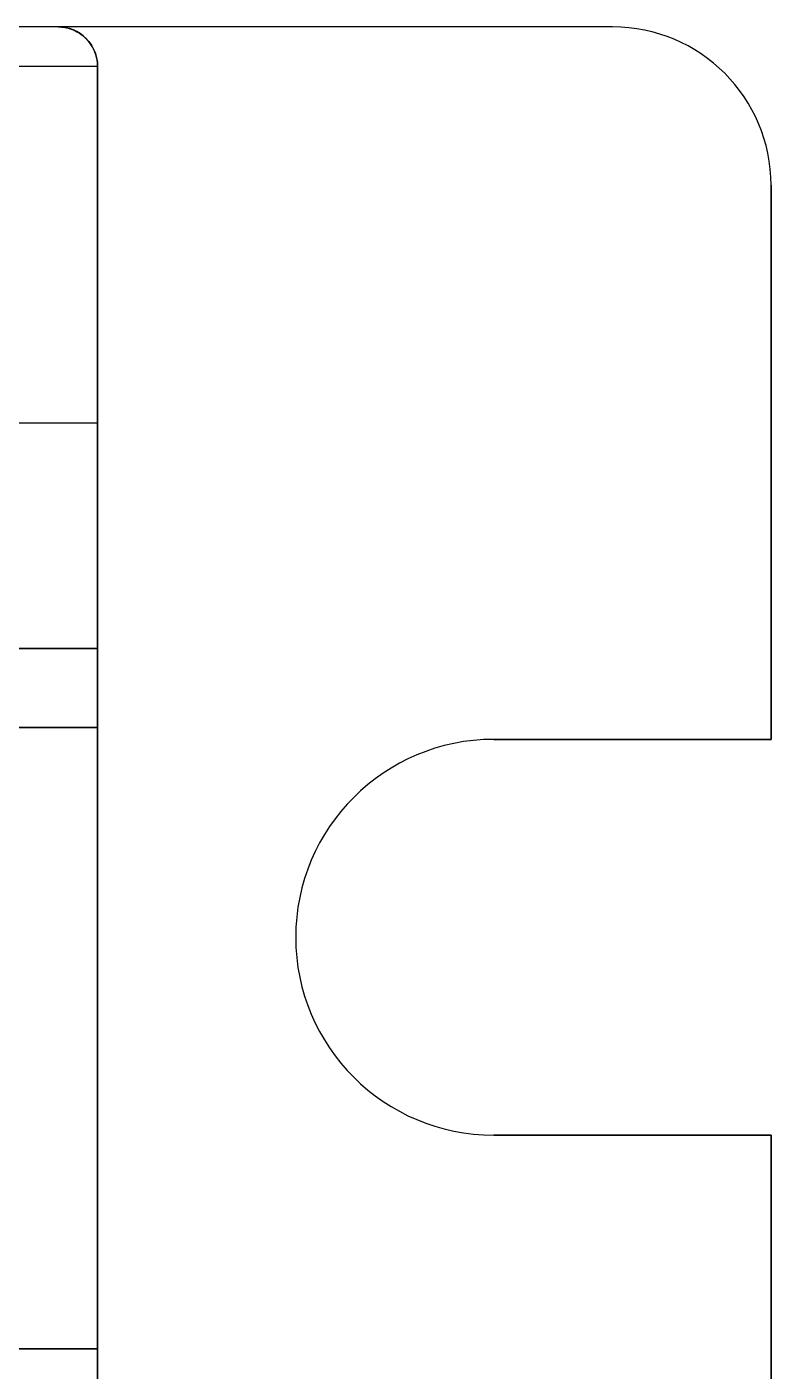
# Model space of a CAD drawing. Header units: millimetres. Extents: x -58 to 58, y -6 to 23.
# Drawn here: x 48.61 to 58, y 6.02 to 23 of the extents above; entities that cross this region are included whole.
import ezdxf

# ---------------------------------------------------------------- set-up
doc = ezdxf.new("R2010")
doc.units = ezdxf.units.MM
doc.header["$MEASUREMENT"] = 0
doc.layers.add('CL57_ASM', color=7, linetype='CONTINUOUS')

msp = doc.modelspace()

# ---------------------------------------------------------------- linework, layer by layer
at = {"layer": 'CL57_ASM'}
for p, q in [((56, 23, -69.2), (-56, 23, -69.2)), ((56, 23, -69.2), (-56, 23, -69.2)), ((56, 23, -69.2), (-56, 23, -69.2)), ((56, 23, -69.2), (-56, 23, -69.2)), ((56, 23, -69.2), (-56, 23, -69.2)), ((56, 23, -69.2), (-56, 23, -69.2)), ((49, 23, -0.5), (-49, 23, -0.5)), ((49, 23, -0.5), (-49, 23, -0.5)), ((49, 23, -0.5), (-49, 23, -0.5)), ((49, 23, -0.5), (-49, 23, -0.5)), ((49, 23, -0.5), (-49, 23, -0.5)), ((49, 23, -0.5), (-49, 23, -0.5)), ((56, 23, -65.7), (49, 23, -65.7)), ((49, 23, -65.7), (49, 23, -0.5)), ((56, 23, -65.7), (49, 23, -65.7)), ((49, 23, -65.7), (49, 23, -0.5)), ((56, 23, -65.7), (49, 23, -65.7)), ((49, 23, -65.7), (49, 23, -0.5)), ((56, 23, -65.7), (49, 23, -65.7)), ((49, 23, -65.7), (49, 23, -0.5)), ((56, 23, -65.7), (49, 23, -65.7)), ((49, 23, -65.7), (49, 23, -0.5)), ((56, 23, -65.7), (49, 23, -65.7)), ((49, 23, -65.7), (49, 23, -0.5)), ((56, 23, -65.7), (56, 23, -69.2)), ((56, 23, -65.7), (56, 23, -69.2)), ((56, 23, -65.7), (56, 23, -69.2)), ((56, 23, -65.7), (56, 23, -69.2)), ((56, 23, -65.7), (56, 23, -69.2)), ((56, 23, -65.7), (56, 23, -69.2)), ((49.5, 22.5), (-49.5, 22.5)), ((49.5, 22.5), (-49.5, 22.5)), ((49.5, 22.5), (-49.5, 22.5)), ((49.5, 22.5), (-49.5, 22.5)), ((49.5, 22.5), (-49.5, 22.5)), ((49.5, 22.5), (-49.5, 22.5)), ((49.5, 22.5, -65.7), (49.5, 2, -65.7)), ((49.5, 22.5, -65.7), (49.5, 2, -65.7)), ((49.5, 22.5, -65.7), (49.5, 22.5)), ((49.5, 0), (49.5, 22.5)), ((49.5, 0), (49.5, 22.5)), ((49.5, 22.5, -65.7), (49.5, 22.5)), ((49.5, 22.5, -65.7), (49.5, 2, -65.7)), ((49.5, 22.5, -65.7), (49.5, 2, -65.7)), ((49.5, 22.5, -65.7), (49.5, 22.5)), ((49.5, 0), (49.5, 22.5)), ((49.5, 0), (49.5, 22.5)), ((49.5, 22.5, -65.7), (49.5, 22.5)), ((49.5, 22.5, -65.7), (49.5, 2, -65.7)), ((49.5, 22.5, -65.7), (49.5, 2, -65.7)), ((49.5, 22.5, -65.7), (49.5, 22.5)), ((49.5, 0), (49.5, 22.5)), ((49.5, 0), (49.5, 22.5)), ((49.5, 22.5, -65.7), (49.5, 22.5)), ((58, 14, -65.7), (58, 21, -65.7)), ((58, 21, -69.2), (58, 14, -69.2)), ((58, 21, -69.2), (58, 21, -65.7)), ((58, 14, -65.7), (58, 21, -65.7)), ((58, 21, -69.2), (58, 14, -69.2)), ((58, 21, -69.2), (58, 21, -65.7)), ((58, 14, -65.7), (58, 21, -65.7)), ((58, 21, -69.2), (58, 14, -69.2)), ((58, 21, -69.2), (58, 21, -65.7)), ((58, 14, -65.7), (58, 21, -65.7)), ((58, 21, -69.2), (58, 14, -69.2)), ((58, 21, -69.2), (58, 21, -65.7)), ((58, 14, -65.7), (58, 21, -65.7)), ((58, 21, -69.2), (58, 14, -69.2)), ((58, 21, -69.2), (58, 21, -65.7)), ((58, 14, -65.7), (58, 21, -65.7)), ((58, 21, -69.2), (58, 14, -69.2)), ((58, 21, -69.2), (58, 21, -65.7)), ((48.5, 18, -37.7), (49.5, 18, -37.7)), ((48.5, 18, -58.4), (49.5, 18, -58.4)), ((48.5, 18, -37.7), (49.5, 18, -37.7)), ((48.5, 18, -58.4), (49.5, 18, -58.4)), ((48.5, 18, -37.7), (49.5, 18, -37.7)), ((48.5, 18, -58.4), (49.5, 18, -58.4)), ((48.5, 18, -37.7), (49.5, 18, -37.7)), ((48.5, 18, -58.4), (49.5, 18, -58.4)), ((48.5, 18, -37.7), (49.5, 18, -37.7)), ((48.5, 18, -58.4), (49.5, 18, -58.4)), ((48.5, 18, -37.7), (49.5, 18, -37.7)), ((48.5, 18, -58.4), (49.5, 18, -58.4)), ((49.5, 18, -37.7), (49.5, 18, -58.4)), ((49.5, 18, -58.4), (49.5, 6.3, -58.4)), ((49.5, 6.3, -37.7), (49.5, 18, -37.7)), ((49.5, 18, -37.7), (49.5, 18, -58.4)), ((49.5, 6.3, -37.7), (49.5, 18, -37.7)), ((49.5, 18, -58.4), (49.5, 6.3, -58.4)), ((49.5, 18, -37.7), (49.5, 18, -58.4)), ((49.5, 18, -58.4), (49.5, 6.3, -58.4)), ((49.5, 6.3, -37.7), (49.5, 18, -37.7)), ((49.5, 18, -37.7), (49.5, 18, -58.4)), ((49.5, 6.3, -37.7), (49.5, 18, -37.7)), ((49.5, 18, -58.4), (49.5, 6.3, -58.4)), ((49.5, 18, -37.7), (49.5, 18, -58.4)), ((49.5, 18, -58.4), (49.5, 6.3, -58.4)), ((49.5, 6.3, -37.7), (49.5, 18, -37.7)), ((49.5, 18, -37.7), (49.5, 18, -58.4)), ((49.5, 6.3, -37.7), (49.5, 18, -37.7)), ((49.5, 18, -58.4), (49.5, 6.3, -58.4)), ((49.5, 15.15, -41.62), (46.65, 15.15, -41.62)), ((49.5, 15.15, -41.62), (46.65, 15.15, -41.62)), ((46.65, 15.15, -43.02), (49.5, 15.15, -43.02)), ((46.65, 15.15, -43.02), (49.5, 15.15, -43.02)), ((49.5, 15.15, -39.08), (46.65, 15.15, -39.08)), ((49.5, 15.15, -39.08), (46.65, 15.15, -39.08)), ((49.5, 15.15, -40.48), (46.65, 15.15, -40.48)), ((49.5, 15.15, -40.48), (46.65, 15.15, -40.48)), ((49.5, 15.15, -41.62), (46.65, 15.15, -41.62)), ((49.5, 15.15, -41.62), (46.65, 15.15, -41.62)), ((46.65, 15.15, -43.02), (49.5, 15.15, -43.02)), ((46.65, 15.15, -43.02), (49.5, 15.15, -43.02)), ((49.5, 15.15, -39.08), (46.65, 15.15, -39.08)), ((49.5, 15.15, -39.08), (46.65, 15.15, -39.08)), ((49.5, 15.15, -40.48), (46.65, 15.15, -40.48)), ((49.5, 15.15, -40.48), (46.65, 15.15, -40.48)), ((49.5, 15.15, -41.62), (46.65, 15.15, -41.62)), ((49.5, 15.15, -41.62), (46.65, 15.15, -41.62)), ((46.65, 15.15, -43.02), (49.5, 15.15, -43.02)), ((46.65, 15.15, -43.02), (49.5, 15.15, -43.02)), ((49.5, 15.15, -39.08), (46.65, 15.15, -39.08)), ((49.5, 15.15, -39.08), (46.65, 15.15, -39.08)), ((49.5, 15.15, -40.48), (46.65, 15.15, -40.48)), ((49.5, 15.15, -40.48), (46.65, 15.15, -40.48)), ((49.5, 14.15, -41.62), (49.5, 15.15, -41.62)), ((49.5, 15.15, -43.02), (49.5, 15.15, -41.62)), ((49.5, 15.15, -43.02), (49.5, 14.15, -43.02)), ((49.5, 14.15, -39.08), (49.5, 15.15, -39.08)), ((49.5, 15.15, -39.08), (49.5, 15.15, -40.48)), ((49.5, 15.15, -40.48), (49.5, 14.15, -40.48)), ((49.5, 15.15, -40.48), (49.5, 14.15, -40.48)), ((49.5, 15.15, -39.08), (49.5, 15.15, -40.48)), ((49.5, 14.15, -39.08), (49.5, 15.15, -39.08)), ((49.5, 15.15, -43.02), (49.5, 14.15, -43.02)), ((49.5, 15.15, -43.02), (49.5, 15.15, -41.62)), ((49.5, 14.15, -41.62), (49.5, 15.15, -41.62)), ((49.5, 14.15, -41.62), (49.5, 15.15, -41.62)), ((49.5, 15.15, -43.02), (49.5, 15.15, -41.62)), ((49.5, 15.15, -43.02), (49.5, 14.15, -43.02)), ((49.5, 14.15, -39.08), (49.5, 15.15, -39.08)), ((49.5, 15.15, -39.08), (49.5, 15.15, -40.48)), ((49.5, 15.15, -40.48), (49.5, 14.15, -40.48)), ((49.5, 15.15, -40.48), (49.5, 14.15, -40.48)), ((49.5, 15.15, -39.08), (49.5, 15.15, -40.48)), ((49.5, 14.15, -39.08), (49.5, 15.15, -39.08)), ((49.5, 15.15, -43.02), (49.5, 14.15, -43.02)), ((49.5, 15.15, -43.02), (49.5, 15.15, -41.62)), ((49.5, 14.15, -41.62), (49.5, 15.15, -41.62)), ((49.5, 14.15, -41.62), (49.5, 15.15, -41.62)), ((49.5, 15.15, -43.02), (49.5, 15.15, -41.62)), ((49.5, 15.15, -43.02), (49.5, 14.15, -43.02)), ((49.5, 14.15, -39.08), (49.5, 15.15, -39.08)), ((49.5, 15.15, -39.08), (49.5, 15.15, -40.48)), ((49.5, 15.15, -40.48), (49.5, 14.15, -40.48)), ((49.5, 15.15, -40.48), (49.5, 14.15, -40.48)), ((49.5, 15.15, -39.08), (49.5, 15.15, -40.48)), ((49.5, 14.15, -39.08), (49.5, 15.15, -39.08)), ((49.5, 15.15, -43.02), (49.5, 14.15, -43.02)), ((49.5, 15.15, -43.02), (49.5, 15.15, -41.62)), ((49.5, 14.15, -41.62), (49.5, 15.15, -41.62)), ((49.5, 14.15, -41.62), (47.65, 14.15, -41.62)), ((47.65, 14.15, -43.02), (49.5, 14.15, -43.02)), ((49.5, 14.15, -41.62), (47.65, 14.15, -41.62)), ((47.65, 14.15, -43.02), (49.5, 14.15, -43.02)), ((49.5, 14.15, -39.08), (47.65, 14.15, -39.08)), ((47.65, 14.15, -40.48), (49.5, 14.15, -40.48)), ((49.5, 14.15, -39.08), (47.65, 14.15, -39.08)), ((47.65, 14.15, -40.48), (49.5, 14.15, -40.48)), ((49.5, 14.15, -41.62), (47.65, 14.15, -41.62)), ((47.65, 14.15, -43.02), (49.5, 14.15, -43.02)), ((49.5, 14.15, -41.62), (47.65, 14.15, -41.62)), ((47.65, 14.15, -43.02), (49.5, 14.15, -43.02)), ((49.5, 14.15, -39.08), (47.65, 14.15, -39.08)), ((47.65, 14.15, -40.48), (49.5, 14.15, -40.48)), ((49.5, 14.15, -39.08), (47.65, 14.15, -39.08)), ((47.65, 14.15, -40.48), (49.5, 14.15, -40.48)), ((49.5, 14.15, -41.62), (47.65, 14.15, -41.62)), ((47.65, 14.15, -43.02), (49.5, 14.15, -43.02)), ((49.5, 14.15, -41.62), (47.65, 14.15, -41.62)), ((47.65, 14.15, -43.02), (49.5, 14.15, -43.02)), ((49.5, 14.15, -39.08), (47.65, 14.15, -39.08)), ((47.65, 14.15, -40.48), (49.5, 14.15, -40.48)), ((49.5, 14.15, -39.08), (47.65, 14.15, -39.08)), ((47.65, 14.15, -40.48), (49.5, 14.15, -40.48)), ((49.5, 14.15, -43.02), (49.5, 14.15, -41.62)), ((49.5, 14.15, -40.48), (49.5, 14.15, -39.08)), ((49.5, 14.15, -40.48), (49.5, 14.15, -39.08)), ((49.5, 14.15, -43.02), (49.5, 14.15, -41.62)), ((49.5, 14.15, -43.02), (49.5, 14.15, -41.62)), ((49.5, 14.15, -40.48), (49.5, 14.15, -39.08)), ((49.5, 14.15, -40.48), (49.5, 14.15, -39.08)), ((49.5, 14.15, -43.02), (49.5, 14.15, -41.62)), ((49.5, 14.15, -43.02), (49.5, 14.15, -41.62)), ((49.5, 14.15, -40.48), (49.5, 14.15, -39.08)), ((49.5, 14.15, -40.48), (49.5, 14.15, -39.08)), ((49.5, 14.15, -43.02), (49.5, 14.15, -41.62)), ((54.5, 14, -65.7), (58, 14, -65.7)), ((58, 14, -69.2), (54.5, 14, -69.2)), ((58, 14, -69.2), (54.5, 14, -69.2)), ((54.5, 14, -69.2), (54.5, 14, -65.7)), ((54.5, 14, -65.7), (58, 14, -65.7)), ((54.5, 14, -69.2), (54.5, 14, -65.7)), ((54.5, 14, -65.7), (58, 14, -65.7)), ((58, 14, -69.2), (54.5, 14, -69.2)), ((58, 14, -69.2), (54.5, 14, -69.2)), ((54.5, 14, -69.2), (54.5, 14, -65.7)), ((54.5, 14, -65.7), (58, 14, -65.7)), ((54.5, 14, -69.2), (54.5, 14, -65.7)), ((54.5, 14, -65.7), (58, 14, -65.7)), ((58, 14, -69.2), (54.5, 14, -69.2)), ((58, 14, -69.2), (54.5, 14, -69.2)), ((54.5, 14, -69.2), (54.5, 14, -65.7)), ((54.5, 14, -65.7), (58, 14, -65.7)), ((54.5, 14, -69.2), (54.5, 14, -65.7)), ((58, 14, -69.2), (58, 14, -65.7)), ((58, 14, -69.2), (58, 14, -65.7)), ((58, 14, -69.2), (58, 14, -65.7)), ((58, 14, -69.2), (58, 14, -65.7)), ((58, 14, -69.2), (58, 14, -65.7)), ((58, 14, -69.2), (58, 14, -65.7)), ((58, 9, -65.7), (54.5, 9, -65.7)), ((54.5, 9, -69.2), (58, 9, -69.2)), ((54.5, 9, -69.2), (54.5, 9, -65.7)), ((54.5, 9, -69.2), (54.5, 9, -65.7)), ((58, 9, -65.7), (54.5, 9, -65.7)), ((54.5, 9, -69.2), (58, 9, -69.2)), ((58, 9, -65.7), (54.5, 9, -65.7)), ((54.5, 9, -69.2), (58, 9, -69.2)), ((54.5, 9, -69.2), (54.5, 9, -65.7)), ((54.5, 9, -69.2), (54.5, 9, -65.7)), ((58, 9, -65.7), (54.5, 9, -65.7)), ((54.5, 9, -69.2), (58, 9, -69.2)), ((58, 9, -65.7), (54.5, 9, -65.7)), ((54.5, 9, -69.2), (58, 9, -69.2)), ((54.5, 9, -69.2), (54.5, 9, -65.7)), ((54.5, 9, -69.2), (54.5, 9, -65.7)), ((58, 9, -65.7), (54.5, 9, -65.7)), ((54.5, 9, -69.2), (58, 9, -69.2)), ((58, 0, -65.7), (58, 9, -65.7)), ((58, 9, -69.2), (58, -3.5, -69.2)), ((58, 9, -69.2), (58, 9, -65.7)), ((58, 0, -65.7), (58, 9, -65.7)), ((58, 9, -69.2), (58, -3.5, -69.2)), ((58, 9, -69.2), (58, 9, -65.7)), ((58, 0, -65.7), (58, 9, -65.7)), ((58, 9, -69.2), (58, -3.5, -69.2)), ((58, 9, -69.2), (58, 9, -65.7)), ((58, 0, -65.7), (58, 9, -65.7)), ((58, 9, -69.2), (58, -3.5, -69.2)), ((58, 9, -69.2), (58, 9, -65.7)), ((58, 0, -65.7), (58, 9, -65.7)), ((58, 9, -69.2), (58, -3.5, -69.2)), ((58, 9, -69.2), (58, 9, -65.7)), ((58, 0, -65.7), (58, 9, -65.7)), ((58, 9, -69.2), (58, -3.5, -69.2)), ((58, 9, -69.2), (58, 9, -65.7)), ((49.5, 6.3, -37.7), (48.5, 6.3, -37.7)), ((48.5, 6.3, -58.4), (49.5, 6.3, -58.4)), ((49.5, 6.3, -37.7), (48.5, 6.3, -37.7)), ((48.5, 6.3, -58.4), (49.5, 6.3, -58.4)), ((49.5, 6.3, -37.7), (48.5, 6.3, -37.7)), ((48.5, 6.3, -58.4), (49.5, 6.3, -58.4)), ((49.5, 6.3, -37.7), (48.5, 6.3, -37.7)), ((48.5, 6.3, -58.4), (49.5, 6.3, -58.4)), ((49.5, 6.3, -37.7), (48.5, 6.3, -37.7)), ((48.5, 6.3, -58.4), (49.5, 6.3, -58.4)), ((49.5, 6.3, -37.7), (48.5, 6.3, -37.7)), ((48.5, 6.3, -58.4), (49.5, 6.3, -58.4)), ((49.5, 6.3, -58.4), (49.5, 6.3, -37.7)), ((49.5, 6.3, -58.4), (49.5, 6.3, -37.7)), ((49.5, 6.3, -58.4), (49.5, 6.3, -37.7)), ((49.5, 6.3, -58.4), (49.5, 6.3, -37.7)), ((49.5, 6.3, -58.4), (49.5, 6.3, -37.7)), ((49.5, 6.3, -58.4), (49.5, 6.3, -37.7))]:
    msp.add_line(p, q, dxfattribs=at)
for centre, radius, start, end in [((49, 22.5, -65.7), 0.5, 0, 90), ((49, 22.5, -65.7), 0.5, 0, 90), ((49, 22.5, -65.7), 0.5, 0, 90), ((49, 22.5, -65.7), 0.5, 0, 90), ((49, 22.5, -65.7), 0.5, 0, 90), ((49, 22.5, -65.7), 0.5, 0, 90), ((56, 21, -65.7), 2, 0, 90), ((56, 21, -69.2), 2, 0, 90), ((56, 21, -65.7), 2, 0, 90), ((56, 21, -69.2), 2, 0, 90), ((56, 21, -65.7), 2, 0, 90), ((56, 21, -69.2), 2, 0, 90), ((56, 21, -65.7), 2, 0, 90), ((56, 21, -69.2), 2, 0, 90), ((56, 21, -65.7), 2, 0, 90), ((56, 21, -69.2), 2, 0, 90), ((56, 21, -65.7), 2, 0, 90), ((56, 21, -69.2), 2, 0, 90), ((54.5, 11.5, -65.7), 2.5, 90, -90), ((54.5, 11.5, -69.2), 2.5, 90, -90), ((54.5, 11.5, -65.7), 2.5, 90, -90), ((54.5, 11.5, -69.2), 2.5, 90, -90), ((54.5, 11.5, -65.7), 2.5, 90, -90), ((54.5, 11.5, -69.2), 2.5, 90, -90), ((54.5, 11.5, -65.7), 2.5, 90, -90), ((54.5, 11.5, -69.2), 2.5, 90, -90), ((54.5, 11.5, -65.7), 2.5, 90, -90), ((54.5, 11.5, -69.2), 2.5, 90, -90), ((54.5, 11.5, -65.7), 2.5, 90, -90), ((54.5, 11.5, -69.2), 2.5, 90, -90)]:
    msp.add_arc(centre, radius, start, end, dxfattribs=at)
msp.add_open_spline([(49, 23, -0.5), (49.1199, 22.9994, -0.38009), (49.223, 22.959, -0.276955), (49.3041, 22.8969, -0.195917), (49.4281, 22.8049, -0.072158), (49.5023, 22.6453, 0.002473), (49.5, 22.5)], degree=3, knots=[0, 0, 0, 0, 0.4, 0.4, 0.4, 1, 1, 1, 1], dxfattribs=at)
msp.add_open_spline([(49, 23, -0.5), (49.1199, 22.9994, -0.38009), (49.223, 22.959, -0.276955), (49.3041, 22.8969, -0.195917), (49.4281, 22.8049, -0.072158), (49.5023, 22.6453, 0.002473), (49.5, 22.5)], degree=3, knots=[0, 0, 0, 0, 0.4, 0.4, 0.4, 1, 1, 1, 1], dxfattribs=at)
msp.add_open_spline([(49, 23, -0.5), (49.1199, 22.9994, -0.38009), (49.223, 22.959, -0.276955), (49.3041, 22.8969, -0.195917), (49.4281, 22.8049, -0.072158), (49.5023, 22.6453, 0.002473), (49.5, 22.5)], degree=3, knots=[0, 0, 0, 0, 0.4, 0.4, 0.4, 1, 1, 1, 1], dxfattribs=at)
msp.add_open_spline([(49, 23, -0.5), (49.1199, 22.9994, -0.38009), (49.223, 22.959, -0.276955), (49.3041, 22.8969, -0.195917), (49.4281, 22.8049, -0.072158), (49.5023, 22.6453, 0.002473), (49.5, 22.5)], degree=3, knots=[0, 0, 0, 0, 0.4, 0.4, 0.4, 1, 1, 1, 1], dxfattribs=at)
msp.add_open_spline([(49, 23, -0.5), (49.1199, 22.9994, -0.38009), (49.223, 22.959, -0.276955), (49.3041, 22.8969, -0.195917), (49.4281, 22.8049, -0.072158), (49.5023, 22.6453, 0.002473), (49.5, 22.5)], degree=3, knots=[0, 0, 0, 0, 0.4, 0.4, 0.4, 1, 1, 1, 1], dxfattribs=at)
msp.add_open_spline([(49, 23, -0.5), (49.1199, 22.9994, -0.38009), (49.223, 22.959, -0.276955), (49.3041, 22.8969, -0.195917), (49.4281, 22.8049, -0.072158), (49.5023, 22.6453, 0.002473), (49.5, 22.5)], degree=3, knots=[0, 0, 0, 0, 0.4, 0.4, 0.4, 1, 1, 1, 1], dxfattribs=at)

doc.saveas('drawing.dxf')
